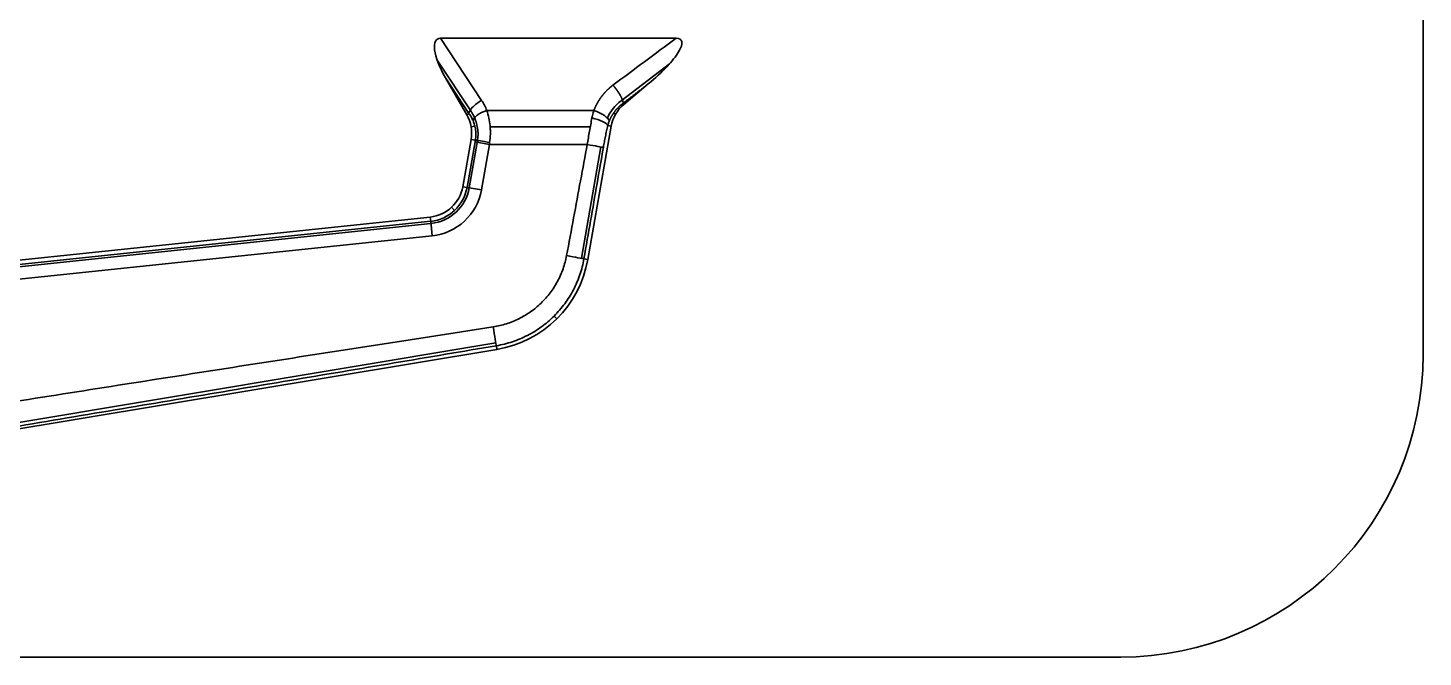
# Model space of a CAD drawing. Header units: millimetres. Extents: x 283 to 793, y 391 to 631.
# Drawn here: x 603.8 to 793, y 391.4 to 476.6 of the extents above; entities that cross this region are included whole.
import ezdxf

# ---------------------------------------------------------------- set-up
doc = ezdxf.new("R2010")
doc.units = ezdxf.units.MM
doc.layers.add('4', color=7, linetype='Continuous', true_color=0xffffff)

msp = doc.modelspace()

# ---------------------------------------------------------------- linework, layer by layer
at = {"layer": '4', "color": 7, "linetype": 'Continuous', "lineweight": 35}
for p, q in [((792.982, 432.351), (792.982, 590.351)), ((659.732, 475.229), (691.678, 475.229)), ((659.732, 475.229), (665.304, 466.797)), ((663.916, 465.25), (659.293, 472.244)), ((690.792, 471.779), (684.215, 466.756)), ((660.403, 469.879), (663.289, 464.868)), ((663.597, 465.045), (660.403, 469.879)), ((684.604, 466.269), (687.904, 469.031)), ((666.015, 465.444), (680.533, 465.444)), ((663.289, 464.868), (663.597, 465.045)), ((683.485, 464.938), (683.212, 465.096)), ((663.881, 463.238), (664.391, 463.327)), ((680.043, 463.229), (666.467, 463.229)), ((679.707, 445.255), (682.89, 463.303)), ((682.89, 463.303), (682.417, 463.387)), ((663.881, 461.504), (662.753, 455.104)), ((663.334, 455.002), (664.422, 461.171)), ((664.709, 461.12), (663.621, 454.951)), ((663.881, 461.504), (664.462, 461.401)), ((664.422, 461.171), (666.361, 460.829)), ((666.361, 460.829), (665.274, 454.66)), ((666.361, 460.829), (679.639, 460.829)), ((678.838, 445.4), (681.499, 460.493)), ((662.753, 455.104), (663.334, 455.002)), ((663.334, 455.002), (665.274, 454.66)), ((661.239, 452.316), (661.641, 451.884)), ((658.351, 451), (585.793, 443.374)), ((585.854, 442.787), (658.413, 450.413)), ((658.351, 451), (658.413, 450.413)), ((658.413, 450.413), (658.619, 448.454)), ((585.885, 442.497), (658.443, 450.123)), ((658.619, 448.454), (586.06, 440.828)), ((679.707, 445.255), (679.188, 445.346)), ((675.49, 437.202), (675.129, 437.566)), ((667.243, 433.931), (579.547, 419.345)), ((667.396, 433.063), (667.314, 433.554)), ((579.701, 418.477), (667.396, 433.063)), ((576.217, 391.351), (751.982, 391.351))]:
    msp.add_line(p, q, dxfattribs=at)
for centre, radius, start, end in [((687.814, 462.435), 5, 129.92977, 170), ((658.957, 462.372), 5, 350, 29.94526), ((657.829, 455.972), 5, 276, 350), ((657.829, 455.972), 5.59, 276, 350), ((657.829, 455.972), 5.882, 276, 350), ((657.829, 455.972), 7.56, 276, 350), ((664.935, 447.86), 15, 279.44349, 350), ((751.982, 432.351), 41, 270, 0)]:
    msp.add_arc(centre, radius, start, end, dxfattribs=at)
for centre, major_axis, ratio, start_param, end_param in [((662.66, 470.029), (3.358, -5.082), 0.3283432, 2.9279145, 4.5274968), ((684.968, 469.423), (-7.406, -5.548), 0.2301598, 1.8014035, 3.4377102), ((665.304, 466.028), (1.669, 1.103), 0.3283432, 1.3571181, 2.9567005), ((666.015, 464.675), (1.855, 0.748), 0.3604202, 1.4263588, 2.9543403), ((658.957, 462.58), (0, 7.635), 0.9972975, 5.0968987, 5.2976103), ((680.541, 464.617), (2.054, -0.788), 0.3530511, 0.1905638, 1.7090089), ((687.814, 461.996), (0, 5.972), 0.9972975, 0.6486573, 1.1552012), ((680.279, 463.79), (2.147, -0.523), 0.2804824, 0.1855277, 1.6418365), ((662.631, 461.171), (1.819, 9.995), 0.1734803, 4.7439483, 4.7670125), ((666.401, 461.059), (1.971, -0.339), 0.0227278, 1.57471, 2.9670142), ((662.509, 460.829), (2.183, 11.994), 0.1734816, 4.768245, 4.7889634), ((664.571, 460.829), (1.802, 11.997), 0.1459849, 4.7343142, 4.7573782), ((679.644, 460.858), (2.214, -0.416), 0.0131441, 4.712389, 6.1087974), ((676.835, 445.792), (2.39, -0.448), 0.0126507, 4.712389, 6.1087867), ((666.924, 436.117), (0.403, -2.602), 0.0133836, 4.712389, 6.1088027)]:
    msp.add_ellipse(centre, major_axis=major_axis, ratio=ratio, start_param=start_param, end_param=end_param, dxfattribs=at)
for points, degree in [([(691.678, 475.228), (688.826, 473.109), (685.974, 470.99), (683.122, 468.871)], 3), ([(687.904, 469.031), (684.488, 466.408)], 1), ([(680.533, 465.444), (680.499, 465.333), (680.433, 465.11), (680.346, 464.771), (680.296, 464.542), (680.273, 464.427)], 3), ([(684.604, 466.269), (684.566, 466.316), (684.527, 466.362), (684.488, 466.408)], 3), ([(680.273, 464.427), (680.215, 464.135), (680.1, 463.545), (679.936, 462.646), (679.781, 461.738), (679.685, 461.131), (679.639, 460.829)], 3), ([(682.61, 463.981), (682.584, 463.916), (682.535, 463.786), (682.471, 463.588), (682.434, 463.454), (682.417, 463.387)], 3), ([(682.417, 463.387), (682.361, 463.146), (682.254, 462.663), (682.1, 461.926), (681.956, 461.184), (681.866, 460.69), (681.823, 460.443)], 3), ([(679.639, 460.829), (679.335, 459.209), (678.723, 455.932), (677.792, 450.917), (677.154, 447.493), (676.83, 445.762)], 3), ([(681.823, 460.443), (681.54, 458.82), (680.967, 455.536), (680.089, 450.511), (679.49, 447.081), (679.188, 445.346)], 3), ([(676.83, 445.762), (676.773, 445.457), (676.635, 444.853), (676.359, 443.965), (676.016, 443.102), (675.608, 442.268), (675.138, 441.47), (674.608, 440.71), (674.021, 439.995), (673.382, 439.327), (672.694, 438.711), (671.961, 438.15), (671.188, 437.648), (670.38, 437.207), (669.541, 436.83), (668.676, 436.519), (667.791, 436.275), (667.191, 436.159), (666.889, 436.112)], 3), ([(679.188, 445.346), (679.124, 444.98), (678.968, 444.253), (678.65, 443.184), (678.252, 442.142), (677.774, 441.134), (677.221, 440.166), (676.594, 439.243), (675.898, 438.37), (675.138, 437.554), (674.316, 436.799), (673.439, 436.109), (672.512, 435.488), (671.539, 434.941), (670.527, 434.469), (669.482, 434.078), (668.41, 433.767), (667.681, 433.616), (667.314, 433.554)], 3), ([(666.889, 436.112), (657.725, 434.693), (639, 431.783), (609.677, 427.197), (589.388, 424.01), (579.051, 422.385)], 3), ([(667.314, 433.554), (658.171, 432.015), (639.484, 428.871), (610.217, 423.953), (589.963, 420.551), (579.644, 418.819)], 3)]:
    msp.add_open_spline(points, degree=degree, dxfattribs=at)
for points, knots in [([(683.122, 468.871), (683.111, 468.863), (683.089, 468.847), (683.056, 468.822), (683.023, 468.796), (682.99, 468.77), (682.957, 468.744), (682.924, 468.718), (682.891, 468.691), (682.857, 468.664), (682.824, 468.637), (682.791, 468.609), (682.758, 468.581), (682.724, 468.553), (682.691, 468.524), (682.657, 468.495), (682.624, 468.465), (682.591, 468.435), (682.557, 468.405), (682.524, 468.375), (682.491, 468.344), (682.457, 468.313), (682.424, 468.281), (682.391, 468.249), (682.357, 468.217), (682.324, 468.184), (682.291, 468.151), (682.258, 468.118), (682.225, 468.084), (682.192, 468.05), (682.159, 468.015), (682.126, 467.98), (682.093, 467.945), (682.06, 467.909), (682.027, 467.873), (681.994, 467.837), (681.962, 467.8), (681.929, 467.763), (681.897, 467.726), (681.864, 467.688), (681.832, 467.65), (681.8, 467.611), (681.768, 467.572), (681.736, 467.532), (681.704, 467.493), (681.672, 467.452), (681.641, 467.412), (681.61, 467.371), (681.579, 467.33), (681.548, 467.289), (681.516, 467.247), (681.485, 467.203), (681.453, 467.158), (681.421, 467.113), (681.388, 467.066), (681.356, 467.018), (681.323, 466.969), (681.29, 466.919), (681.257, 466.868), (681.223, 466.816), (681.19, 466.762), (681.156, 466.708), (681.122, 466.652), (681.089, 466.595), (681.055, 466.537), (681.021, 466.478), (680.987, 466.417), (680.954, 466.356), (680.92, 466.293), (680.887, 466.229), (680.853, 466.164), (680.82, 466.097), (680.787, 466.03), (680.754, 465.961), (680.722, 465.891), (680.689, 465.819), (680.657, 465.747), (680.626, 465.673), (680.594, 465.598), (680.564, 465.521), (680.544, 465.47), (680.533, 465.444)], [0, 0, 0, 0, 0.0092583, 0.0185751, 0.0279504, 0.0373842, 0.0468764, 0.056427, 0.066036, 0.0757033, 0.0854289, 0.0952127, 0.1050546, 0.1149547, 0.1249129, 0.1349291, 0.1450033, 0.1551354, 0.1653255, 0.1755736, 0.1858796, 0.1962436, 0.2066655, 0.2171452, 0.227683, 0.2382786, 0.2489321, 0.2596435, 0.2704127, 0.2812399, 0.2921249, 0.3030677, 0.3140684, 0.3251269, 0.3362432, 0.3474173, 0.3586492, 0.3699388, 0.3812861, 0.3926912, 0.4041539, 0.4156743, 0.4272523, 0.438888, 0.4505814, 0.4623323, 0.4741409, 0.4860071, 0.4976408, 0.5095216, 0.5216494, 0.5340242, 0.5466458, 0.5595143, 0.5726295, 0.5859913, 0.5995997, 0.6134546, 0.6275559, 0.6419036, 0.6564975, 0.6713377, 0.686424, 0.7017563, 0.7173345, 0.7331587, 0.7492287, 0.7655446, 0.7821064, 0.7989139, 0.8159673, 0.8332664, 0.8508112, 0.8686018, 0.886638, 0.9049195, 0.9234463, 0.9422179, 0.9612342, 0.980495, 1, 1, 1, 1]), ([(683.122, 468.871), (683.127, 468.866), (683.136, 468.855), (683.151, 468.838), (683.165, 468.822), (683.179, 468.805), (683.194, 468.788), (683.208, 468.771), (683.223, 468.754), (683.237, 468.737), (683.251, 468.72), (683.266, 468.703), (683.28, 468.686), (683.294, 468.669), (683.308, 468.651), (683.323, 468.634), (683.337, 468.616), (683.351, 468.599), (683.365, 468.581), (683.379, 468.563), (683.394, 468.546), (683.408, 468.528), (683.422, 468.51), (683.436, 468.492), (683.45, 468.474), (683.464, 468.456), (683.478, 468.438), (683.492, 468.42), (683.505, 468.402), (683.519, 468.384), (683.533, 468.366), (683.547, 468.347), (683.56, 468.329), (683.574, 468.311), (683.588, 468.292), (683.601, 468.274), (683.615, 468.256), (683.628, 468.237), (683.641, 468.219), (683.655, 468.2), (683.668, 468.182), (683.681, 468.164), (683.694, 468.145), (683.707, 468.127), (683.72, 468.108), (683.733, 468.09), (683.746, 468.071), (683.759, 468.053), (683.772, 468.034), (683.785, 468.015), (683.797, 467.997), (683.81, 467.978), (683.822, 467.96), (683.835, 467.941), (683.847, 467.923), (683.859, 467.905), (683.871, 467.886), (683.883, 467.868), (683.895, 467.849), (683.907, 467.831), (683.919, 467.813), (683.931, 467.794), (683.942, 467.776), (683.954, 467.758), (683.965, 467.739), (683.977, 467.721), (683.988, 467.703), (683.999, 467.685), (684.01, 467.667), (684.021, 467.649), (684.032, 467.631), (684.043, 467.613), (684.053, 467.595), (684.064, 467.577), (684.074, 467.559), (684.085, 467.541), (684.095, 467.524), (684.105, 467.506), (684.115, 467.489), (684.125, 467.471), (684.135, 467.454), (684.145, 467.436), (684.154, 467.419), (684.164, 467.402), (684.173, 467.385), (684.182, 467.367), (684.192, 467.35), (684.201, 467.334), (684.209, 467.317), (684.218, 467.3), (684.227, 467.283), (684.235, 467.267), (684.244, 467.25), (684.252, 467.234), (684.26, 467.217), (684.268, 467.201), (684.276, 467.185), (684.284, 467.169), (684.292, 467.153), (684.299, 467.137), (684.307, 467.121), (684.314, 467.106), (684.321, 467.09), (684.328, 467.075), (684.335, 467.059), (684.342, 467.044), (684.348, 467.029), (684.355, 467.014), (684.361, 466.999), (684.367, 466.985), (684.373, 466.97), (684.379, 466.955), (684.385, 466.941), (684.391, 466.927), (684.396, 466.913), (684.402, 466.899), (684.407, 466.885), (684.412, 466.871), (684.417, 466.857), (684.422, 466.844), (684.426, 466.831), (684.431, 466.817), (684.435, 466.804), (684.439, 466.791), (684.443, 466.779), (684.447, 466.766), (684.451, 466.753), (684.455, 466.741), (684.458, 466.729), (684.462, 466.717), (684.465, 466.705), (684.468, 466.693), (684.471, 466.681), (684.473, 466.67), (684.476, 466.659), (684.478, 466.647), (684.481, 466.636), (684.483, 466.626), (684.485, 466.615), (684.487, 466.604), (684.488, 466.594), (684.49, 466.584), (684.491, 466.574), (684.493, 466.564), (684.494, 466.554), (684.495, 466.545), (684.495, 466.535), (684.496, 466.526), (684.497, 466.517), (684.497, 466.508), (684.497, 466.5), (684.497, 466.491), (684.497, 466.483), (684.497, 466.475), (684.496, 466.467), (684.496, 466.459), (684.495, 466.451), (684.494, 466.444), (684.493, 466.436), (684.492, 466.429), (684.49, 466.422), (684.489, 466.416), (684.488, 466.411), (684.487, 466.409)], [0, 0, 0, 0, 0.0062113, 0.0124225, 0.0186338, 0.0248451, 0.0310563, 0.0372676, 0.0434788, 0.0496901, 0.0559013, 0.0621126, 0.0683238, 0.074535, 0.0807463, 0.0869575, 0.0931687, 0.09938, 0.1055912, 0.1118024, 0.1180136, 0.1242248, 0.130436, 0.1366473, 0.1428585, 0.1490697, 0.1552809, 0.1614921, 0.1677033, 0.1739145, 0.1801256, 0.1863368, 0.192548, 0.1987592, 0.2049704, 0.2111816, 0.2173927, 0.2236039, 0.2298151, 0.2360263, 0.2422374, 0.2484486, 0.2546598, 0.2608709, 0.2670821, 0.2732933, 0.2795044, 0.2857156, 0.2919268, 0.2981379, 0.3043491, 0.3105602, 0.3167714, 0.3229825, 0.3291937, 0.3354048, 0.341616, 0.3478271, 0.3540383, 0.3602494, 0.3664606, 0.3726717, 0.3788828, 0.385094, 0.3913051, 0.3975163, 0.4037274, 0.4099385, 0.4161497, 0.4223608, 0.428572, 0.4347831, 0.4409942, 0.4472054, 0.4534165, 0.4596276, 0.4658388, 0.4720499, 0.478261, 0.4844722, 0.4906833, 0.4968944, 0.5031056, 0.5093167, 0.5155278, 0.521739, 0.5279501, 0.5341612, 0.5403724, 0.5465835, 0.5527946, 0.5590058, 0.5652169, 0.571428, 0.5776392, 0.5838503, 0.5900615, 0.5962726, 0.6024837, 0.6086949, 0.614906, 0.6211172, 0.6273283, 0.6335394, 0.6397506, 0.6459617, 0.6521729, 0.658384, 0.6645952, 0.6708063, 0.6770175, 0.6832286, 0.6894398, 0.6956509, 0.7018621, 0.7080732, 0.7142844, 0.7204956, 0.7267067, 0.7329179, 0.7391291, 0.7453402, 0.7515514, 0.7577626, 0.7639737, 0.7701849, 0.7763961, 0.7826073, 0.7888184, 0.7950296, 0.8012408, 0.807452, 0.8136632, 0.8198744, 0.8260855, 0.8322967, 0.8385079, 0.8447191, 0.8509303, 0.8571415, 0.8633527, 0.869564, 0.8757752, 0.8819864, 0.8881976, 0.8944088, 0.90062, 0.9068313, 0.9130425, 0.9192537, 0.925465, 0.9316762, 0.9378874, 0.9440987, 0.9503099, 0.9565212, 0.9627324, 0.9689437, 0.9751549, 0.9813662, 0.9875775, 0.9937887, 1, 1, 1, 1]), ([(666.015, 465.444), (666.127, 465.11), (666.221, 464.768), (666.369, 464.067), (666.424, 463.708), (666.466, 463.248), (666.473, 463.155), (666.485, 462.97), (666.49, 462.877), (666.499, 462.599), (666.5, 462.413), (666.486, 461.854), (666.455, 461.48), (666.401, 461.105)], [0, 0, 0, 0, 0.25, 0.25, 0.5, 0.5, 0.5625, 0.5625, 0.625, 0.625, 0.75, 0.75, 1, 1, 1, 1]), ([(684.488, 466.408), (684.478, 466.401), (684.459, 466.387), (684.43, 466.365), (684.401, 466.343), (684.372, 466.32), (684.343, 466.298), (684.314, 466.275), (684.286, 466.252), (684.257, 466.229), (684.229, 466.205), (684.2, 466.181), (684.172, 466.157), (684.144, 466.133), (684.116, 466.108), (684.088, 466.083), (684.06, 466.058), (684.032, 466.033), (684.004, 466.007), (683.977, 465.982), (683.949, 465.956), (683.922, 465.929), (683.894, 465.903), (683.867, 465.876), (683.84, 465.849), (683.813, 465.821), (683.786, 465.794), (683.76, 465.766), (683.733, 465.738), (683.707, 465.71), (683.68, 465.681), (683.654, 465.652), (683.628, 465.623), (683.602, 465.594), (683.576, 465.564), (683.551, 465.534), (683.525, 465.504), (683.5, 465.474), (683.475, 465.443), (683.45, 465.413), (683.425, 465.381), (683.395, 465.344), (683.361, 465.3), (683.323, 465.249), (683.284, 465.197), (683.247, 465.145), (683.209, 465.091), (683.172, 465.037), (683.135, 464.982), (683.098, 464.926), (683.062, 464.869), (683.027, 464.811), (682.991, 464.753), (682.957, 464.693), (682.922, 464.633), (682.888, 464.572), (682.855, 464.51), (682.822, 464.447), (682.79, 464.383), (682.759, 464.318), (682.728, 464.252), (682.697, 464.186), (682.667, 464.118), (682.638, 464.05), (682.62, 464.004), (682.61, 463.981)], [0, 0, 0, 0, 0.0112339, 0.0225065, 0.0338178, 0.0451681, 0.0565575, 0.0679861, 0.0794542, 0.0909619, 0.1025092, 0.1140965, 0.1257238, 0.1373913, 0.1490991, 0.1608474, 0.1726363, 0.184466, 0.1963367, 0.2082484, 0.2202014, 0.2321957, 0.2442316, 0.2563091, 0.2684284, 0.2805897, 0.2927931, 0.3050387, 0.3173266, 0.3296572, 0.3420303, 0.3544463, 0.3669052, 0.3794071, 0.3919523, 0.4045408, 0.4171728, 0.4298485, 0.4425678, 0.4553311, 0.4681384, 0.4809899, 0.5013829, 0.5219686, 0.5427474, 0.5637203, 0.5848879, 0.6062508, 0.6278099, 0.6495658, 0.6715193, 0.6936709, 0.7160215, 0.7385717, 0.7613223, 0.7842739, 0.8074272, 0.830783, 0.8543419, 0.8781046, 0.9020718, 0.9262443, 0.9506227, 0.9752077, 1, 1, 1, 1]), ([(664.142, 464.064), (664.069, 464.235), (663.986, 464.402), (663.805, 464.729), (663.705, 464.889), (663.597, 465.045)], [0, 0, 0, 0, 0.5, 0.5, 1, 1, 1, 1]), ([(663.915, 465.249), (663.994, 465.13), (664.068, 465.008), (664.278, 464.629), (664.398, 464.368), (664.594, 463.827), (664.672, 463.548), (664.782, 462.97), (664.814, 462.67), (664.828, 462.078), (664.81, 461.781), (664.763, 461.446), (664.757, 461.407), (664.75, 461.369)], [0, 0, 0, 0, 0.1079566, 0.1079566, 0.3239504, 0.3239504, 0.5399442, 0.5399442, 0.755938, 0.755938, 0.9719318, 0.9719318, 1, 1, 1, 1]), ([(664.462, 461.401), (664.502, 461.638), (664.524, 461.873), (664.531, 462.223), (664.529, 462.34), (664.519, 462.513), (664.515, 462.571), (664.507, 462.658), (664.504, 462.686), (664.497, 462.744), (664.48, 462.887), (664.457, 463.026), (664.412, 463.245), (664.386, 463.352), (664.299, 463.667), (664.227, 463.869), (664.142, 464.064)], [0, 0, 0, 0, 0.25, 0.25, 0.375, 0.375, 0.4375, 0.4375, 0.46875, 0.46875, 0.5, 0.625, 0.625, 0.75, 0.75, 1, 1, 1, 1]), ([(682.428, 463.431), (682.425, 463.423), (682.421, 463.414), (682.417, 463.402), (682.415, 463.398), (682.414, 463.394)], [0, 0, 0, 0, 0.7174785, 0.7174785, 1, 1, 1, 1])]:
    msp.add_open_spline(points, degree=3, knots=knots, dxfattribs=at)

doc.saveas('drawing.dxf')
